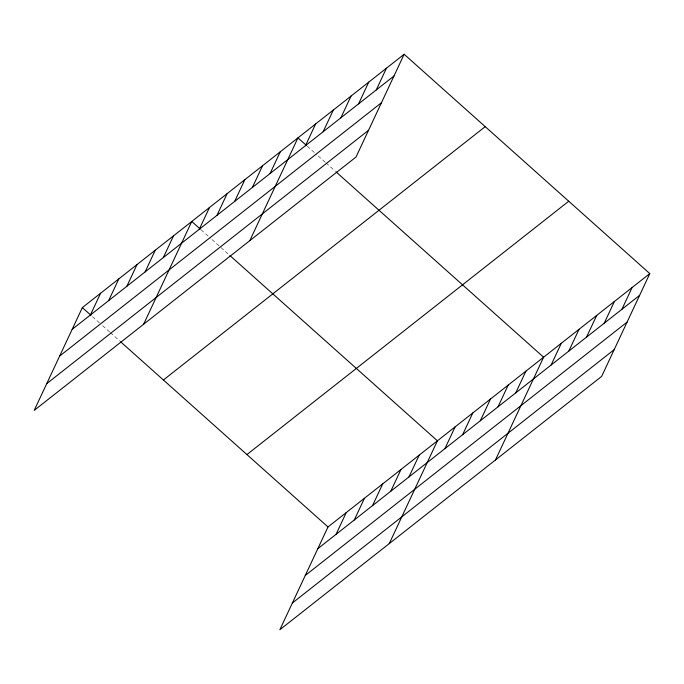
<?xml version="1.0" encoding="UTF-8"?>
<svg xmlns="http://www.w3.org/2000/svg" width="684" height="684" viewBox="0 0 684 684"><rect width="100%" height="100%" fill="white"/><g stroke="black" fill="none" stroke-linecap="round" stroke-linejoin="round"><path stroke-width="0.51" stroke-dasharray="3.42 2.56" d="M307.304 146.222L316.658 154.575M318.222 155.961L325.233 162.228M326.012 162.92L335.365 171.274M201.113 229.824L210.467 238.177M212.023 239.571L229.174 254.884M92.477 316.658L101.052 324.319M102.609 325.704L109.628 331.971M110.406 332.663L119.76 341.017"/><path stroke-width="1.03" d="M404.15 54.267L82.345 307.612L34.2 410.391L356.005 157.046L404.15 54.267L649.8 273.609L601.655 376.388L279.85 629.733L327.995 526.954L649.8 273.609M90.399 314.991L100.582 293.256M108.636 300.635L118.819 278.901M126.865 286.28L137.048 264.537M145.102 271.924L155.285 250.182M163.339 257.569L173.522 235.826M143.614 324.25L191.759 221.471L200.335 229.131M199.275 229.277L209.458 207.534M216.973 215.34L227.156 193.606M234.672 201.412L244.855 179.67M252.37 187.476L262.553 165.733M270.069 173.539L280.252 151.805M249.805 240.648L297.95 137.869L306.526 145.521M305.466 145.675L315.649 123.932M323.164 131.738L333.347 109.996M340.863 117.802L351.046 96.068M358.561 103.874L368.744 82.131M376.268 89.937L386.451 68.195M336.049 534.341L346.232 512.598M354.286 519.985L364.469 498.243M372.523 505.63L382.707 483.887M390.761 491.274L400.944 469.532M408.989 476.91L419.172 455.176M389.264 543.6L437.409 440.821L229.952 255.577M444.925 448.627L455.108 426.884M462.623 434.691L472.806 412.948M480.322 420.754L490.505 399.02M498.02 406.818L508.203 385.083M515.727 392.89L525.91 371.147M495.464 459.99L543.609 357.219L336.143 171.975M551.124 365.017L561.308 343.282M568.823 351.089L579.006 329.346M586.521 337.152L596.704 315.409M604.22 323.216L614.403 301.482M621.918 309.279L632.101 287.545M72.162 329.346L393.967 76.001M59.636 356.09L381.433 102.745M46.726 383.647L368.531 130.302M163.408 379.996L485.212 126.651M246.933 454.569L568.737 201.224M317.812 548.696L639.617 295.351M305.286 575.441L627.091 322.096M292.384 602.997L614.181 349.644M82.345 307.612L90.921 315.264M120.538 341.718L327.995 526.954"/></g></svg>
